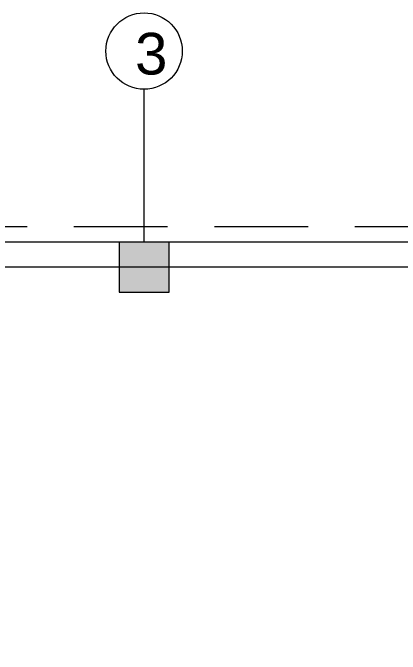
# Model space of a CAD drawing. Header units: metres. Extents: x -355 to 973, y -73 to 238.
# Drawn here: x 572.01 to 575.11, y 105.75 to 110.89 of the extents above; entities that cross this region are included whole.
import ezdxf

# ---------------------------------------------------------------- set-up
doc = ezdxf.new("R2010")
doc.units = ezdxf.units.M
doc.header["$LTSCALE"] = 3
doc.header["$MEASUREMENT"] = 0
doc.linetypes.add('1', pattern=[30, 6, 6, 6, 6, 6])
doc.linetypes.add('202$0$HIDDEN', pattern=[0.375, 0.25, -0.125])
doc.layers.add('05', color=21, linetype='Continuous', lineweight=5)
doc.layers.add('alaem', color=230, linetype='Continuous', lineweight=5)
doc.styles.get("Standard").update_dxf_attribs({"font": 'arial.ttf'})

# ---------------------------------------------------------------- blocks, each defined once
blk = doc.blocks.new('fghhyh')
at = {"layer": 'alaem', "linetype": '1'}
h = blk.add_hatch(color=256, dxfattribs=at)
h.dxf.hatch_style = 1
h.paths.add_polyline_path([(280.3961, 190.2964), (280.3961, 190.6964), (279.9961, 190.6964), (279.9961, 190.2964)])
blk.add_lwpolyline([(279.9961, 190.6964), (279.9961, 190.2964), (280.3961, 190.2964), (280.3961, 190.6964)], close=True, dxfattribs=at)

msp = doc.modelspace()

# ---------------------------------------------------------------- linework, layer by layer
at = {"layer": '05', "lineweight": 9}
msp.add_line((573.0599, 109.0519), (573.0599, 110.2762), dxfattribs=at)
at = {"layer": '05', "linetype": '202$0$HIDDEN'}
msp.add_line((583.3736, 109.1746), (566.3736, 109.1746), dxfattribs=at)
at = {"layer": '05', "color": 0, "linetype": '1'}
msp.add_line((583.3736, 109.0516), (566.3736, 109.0516), dxfattribs=at)
for points in [[(566.3736, 96.1746), (583.3736, 96.1746), (583.3736, 109.0516), (566.3736, 109.0516)], [(566.3736, 96.3746), (583.1736, 96.3746), (583.1736, 108.8516), (566.3736, 108.8516)]]:
    msp.add_lwpolyline(points, dxfattribs=at)
at = {"layer": '05', "lineweight": 9}
msp.add_circle((573.0599, 110.5822), 0.306, dxfattribs=at)

# ---------------------------------------------------------------- block references
at = {"layer": 'alaem', "linetype": '1', "rotation": 270}
msp.add_blockref('fghhyh', (382.5636, 389.048), dxfattribs=at)

# ---------------------------------------------------------------- texts
at = {"layer": '05', "lineweight": 9, "insert": (572.9877, 110.3895), "char_height": 0.3338, "width": 2.976737, "attachment_point": 7}
msp.add_mtext('3', dxfattribs=at)

doc.saveas('drawing.dxf')
